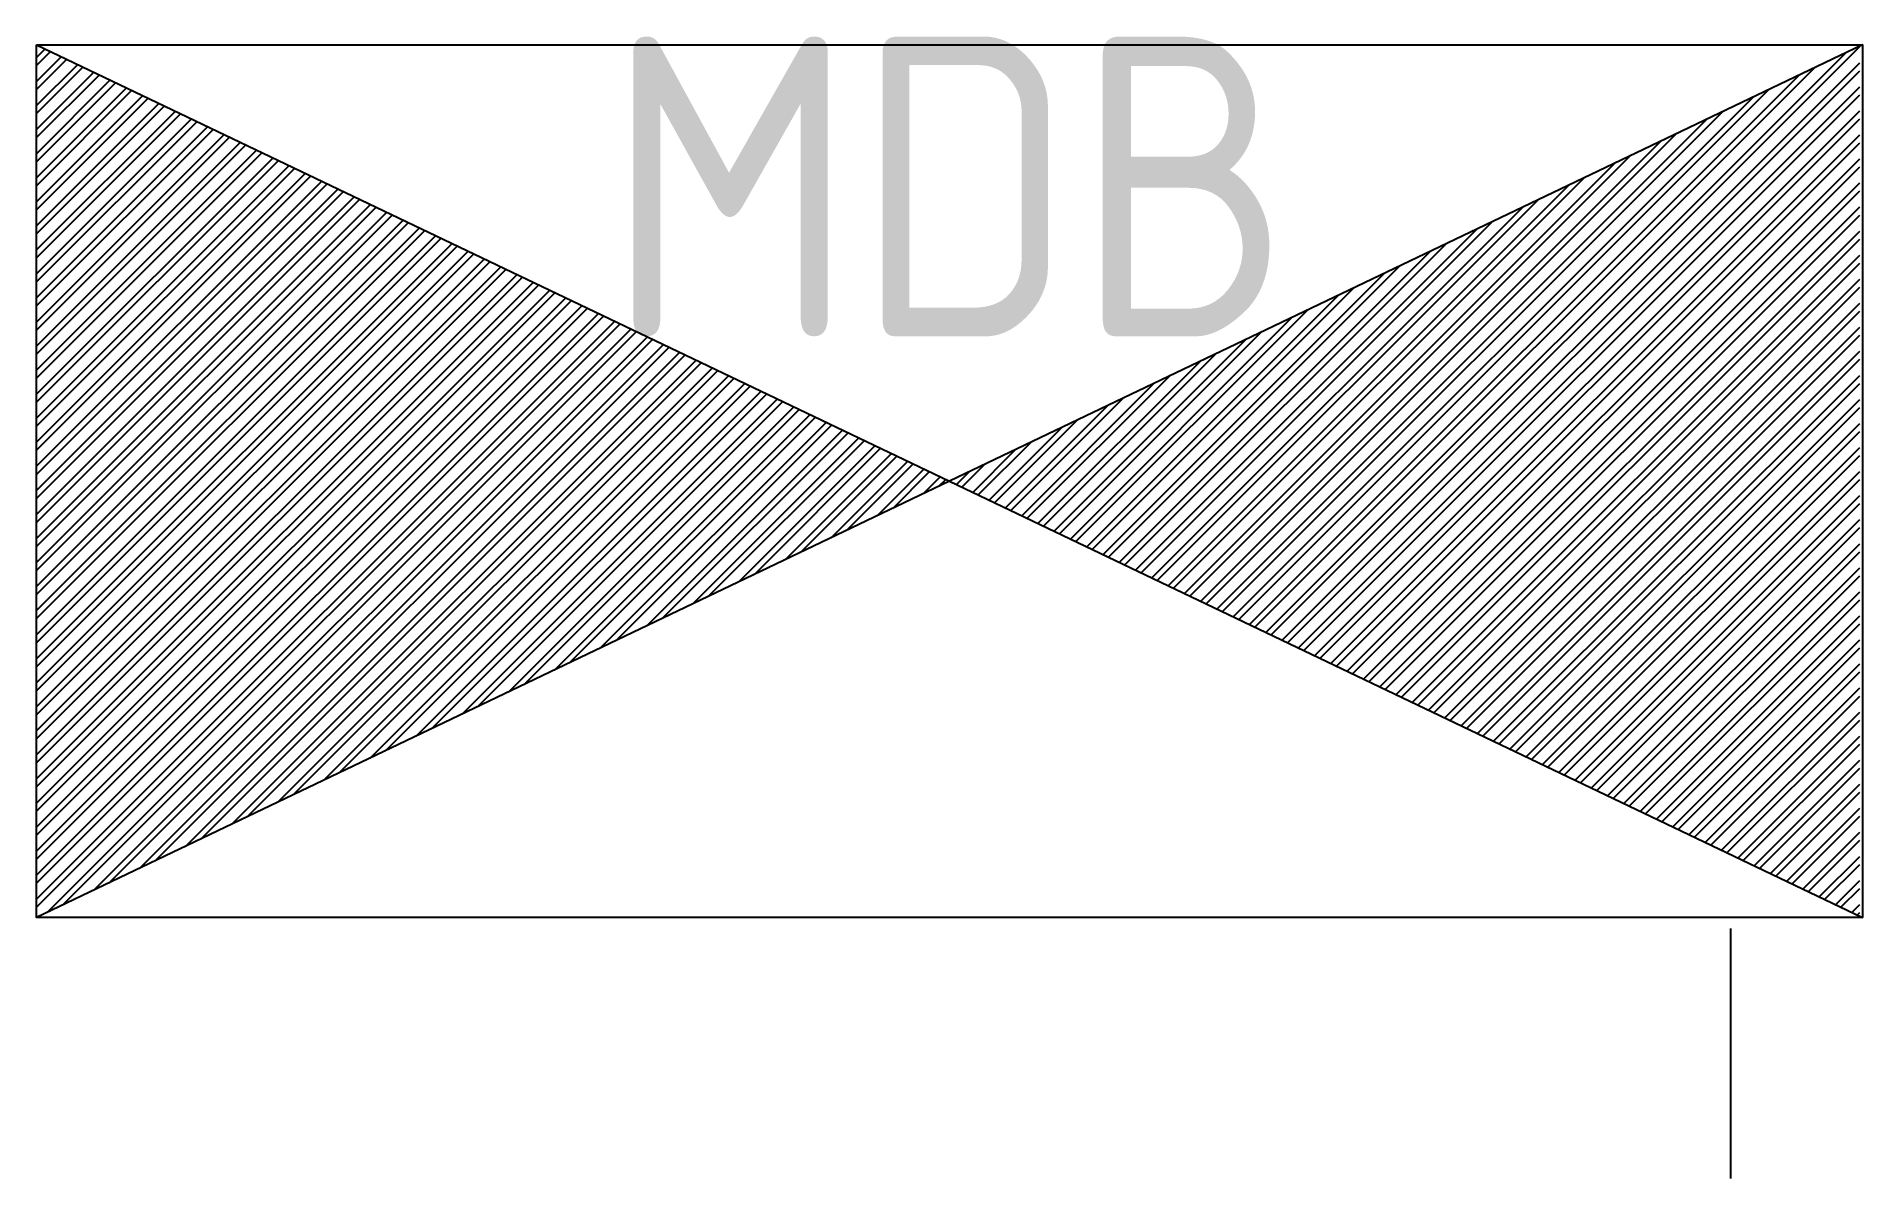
# Model space of a CAD drawing. Header units: inches. Extents: x 33646 to 69385, y 29955 to 61001.
# Drawn here: x 69344.88 to 69385.12, y 60976.15 to 61001.33 of the extents above.
import ezdxf
from ezdxf.enums import TextEntityAlignment as Align

# ---------------------------------------------------------------- set-up
doc = ezdxf.new("R2010")
doc.units = ezdxf.units.IN
doc.header["$MEASUREMENT"] = 0
doc.layers.add('WALL', color=7, linetype='Continuous')
doc.styles.add('YQ_DIM', font='SUPEROS.SHX', dxfattribs={"width": 0.8, "bigfont": 'HZDX.SHX'})

msp = doc.modelspace()

# ---------------------------------------------------------------- hatches: boundary and pattern name
h = msp.add_hatch()
h.set_pattern_fill('ANSI32', color=256)
h.set_pattern_definition([(45, (34698, 30551.0293), (-0.265165043, 0.265165043), []), (45, (34698.17678, 30551.0293), (-0.265165043, 0.265165043), [])])
h.paths.add_polyline_path([(69344.875, 60981.904), (69365, 60991.529), (69344.875, 61001.154)])
h.paths.add_polyline_path([(69385.065, 60981.933), (69385.065, 61001.125), (69365, 60991.529)])

# ---------------------------------------------------------------- linework, layer by layer
for p, q in [((69344.875, 61001.154), (69385.125, 60981.904)), ((69385.125, 61001.154), (69344.875, 60981.904))]:
    msp.add_line(p, q)
msp.add_lwpolyline([(69344.875, 61001.154), (69385.125, 61001.154), (69385.125, 60981.904), (69344.875, 60981.904)], close=True)
at = {"layer": 'WALL'}
msp.add_line((69382.217, 60981.664), (69382.217, 60976.152), dxfattribs=at)

# ---------------------------------------------------------------- texts
at = {"style": 'YQ_DIM'}
msp.add_text('MDB', height=6.6102, dxfattribs=at).set_placement((69365, 60998.029), align=Align.MIDDLE)

doc.saveas('drawing.dxf')
